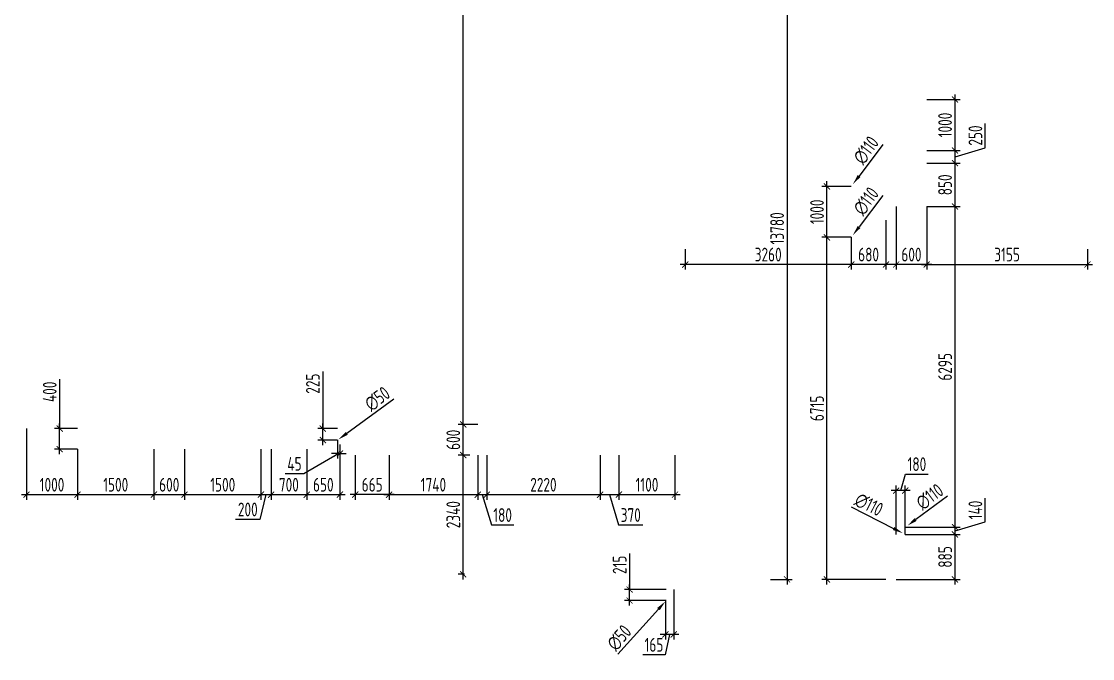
# Model space of a CAD drawing. Header units: millimetres. Extents: x -346952 to 536090, y 55086 to 131231.
# Drawn here: x 329555 to 350575, y 60101 to 72609 of the extents above; entities that cross this region are included whole.
import ezdxf

# ---------------------------------------------------------------- set-up
doc = ezdxf.new("R2010")
doc.units = ezdxf.units.MM
doc.layers.add('РАЗМЕРЫ КРОВЛИ ОВ', color=204, linetype='Continuous')
doc.layers.get('0').off()
doc.styles.add('ISOCPEUR', font='isocpeur.ttf', dxfattribs={"width": 0.7})
doc.dimstyles.new('R_100', dxfattribs={"dimtxt": 270, "dimasz": 120, "dimexe": 100, "dimexo": 0, "dimgap": 60, "dimtad": 1, "dimdec": 0, "dimrnd": 5, "dimzin": 0, "dimdsep": 46, "dimtxsty": 'ISOCPEUR', "dimblk": 'ARCHTICK', "dimcen": 0, "dimdle": 100, "dimclrd": 256, "dimclre": 256, "dimclrt": 256, "dimadec": 0, "dimazin": 0, "dimtfac": 2, "dimtdec": 0, "dimtofl": 0, "dimtmove": 1, "dimatfit": 3, "dimfxl": 1, "dimtvp": 3, "dimtolj": 1, "dimtzin": 0, "dimarcsym": 0})

# ---------------------------------------------------------------- blocks, each defined once
blk = doc.blocks.new('_ArchTick')
at = {"color": 0, "linetype": 'ByBlock', "const_width": 0.15}
blk.add_lwpolyline([(-0.5, -0.5), (0.5, 0.5)], dxfattribs=at)
blk = doc.blocks.new('*D2550')
at = {"layer": 'РАЗМЕРЫ КРОВЛИ ОВ', "lineweight": -2, "transparency": 16777216}
for p, q in [((329655, 64616), (329655, 63219)), ((330655, 64215), (330655, 63219)), ((329555, 63319), (330755, 63319))]:
    blk.add_line(p, q, dxfattribs=at)
at = {"layer": 'РАЗМЕРЫ КРОВЛИ ОВ', "lineweight": -2, "transparency": 16777216, "xscale": 120, "yscale": 120, "zscale": 120, "rotation": 180}
blk.add_blockref('_ArchTick', (329655, 63319), dxfattribs=at)
at = {"layer": 'РАЗМЕРЫ КРОВЛИ ОВ', "lineweight": -2, "transparency": 16777216, "xscale": 120, "yscale": 120, "zscale": 120}
blk.add_blockref('_ArchTick', (330655, 63319), dxfattribs=at)
at = {"layer": 'РАЗМЕРЫ КРОВЛИ ОВ', "transparency": 16777216, "insert": (330155, 63514), "char_height": 270, "attachment_point": 5, "style": 'ISOCPEUR'}
blk.add_mtext('\\A1;1000', dxfattribs=at)
blk = doc.blocks.new('*D2551')
at = {"layer": 'РАЗМЕРЫ КРОВЛИ ОВ', "lineweight": -2, "transparency": 16777216}
for p, q in [((330655, 64215), (330655, 63219)), ((332155, 64215), (332155, 63219)), ((330555, 63319), (332255, 63319))]:
    blk.add_line(p, q, dxfattribs=at)
at = {"layer": 'РАЗМЕРЫ КРОВЛИ ОВ', "lineweight": -2, "transparency": 16777216, "xscale": 120, "yscale": 120, "zscale": 120, "rotation": 180}
blk.add_blockref('_ArchTick', (330655, 63319), dxfattribs=at)
at = {"layer": 'РАЗМЕРЫ КРОВЛИ ОВ', "lineweight": -2, "transparency": 16777216, "xscale": 120, "yscale": 120, "zscale": 120}
blk.add_blockref('_ArchTick', (332155, 63319), dxfattribs=at)
at = {"layer": 'РАЗМЕРЫ КРОВЛИ ОВ', "transparency": 16777216, "insert": (331405, 63514), "char_height": 270, "attachment_point": 5, "style": 'ISOCPEUR'}
blk.add_mtext('\\A1;1500', dxfattribs=at)
blk = doc.blocks.new('*D2552')
at = {"layer": 'РАЗМЕРЫ КРОВЛИ ОВ', "lineweight": -2, "transparency": 16777216}
for p, q in [((332155, 64215), (332155, 63219)), ((332755, 64215), (332755, 63219)), ((332055, 63319), (332855, 63319))]:
    blk.add_line(p, q, dxfattribs=at)
at = {"layer": 'РАЗМЕРЫ КРОВЛИ ОВ', "lineweight": -2, "transparency": 16777216, "xscale": 120, "yscale": 120, "zscale": 120, "rotation": 180}
blk.add_blockref('_ArchTick', (332155, 63319), dxfattribs=at)
at = {"layer": 'РАЗМЕРЫ КРОВЛИ ОВ', "lineweight": -2, "transparency": 16777216, "xscale": 120, "yscale": 120, "zscale": 120}
blk.add_blockref('_ArchTick', (332755, 63319), dxfattribs=at)
at = {"layer": 'РАЗМЕРЫ КРОВЛИ ОВ', "transparency": 16777216, "insert": (332455, 63514), "char_height": 270, "attachment_point": 5, "style": 'ISOCPEUR'}
blk.add_mtext('\\A1;600', dxfattribs=at)
blk = doc.blocks.new('*D2553')
at = {"layer": 'РАЗМЕРЫ КРОВЛИ ОВ', "lineweight": -2, "transparency": 16777216}
for p, q in [((332755, 64215), (332755, 63219)), ((334255, 64215), (334255, 63219)), ((332655, 63319), (334355, 63319))]:
    blk.add_line(p, q, dxfattribs=at)
at = {"layer": 'РАЗМЕРЫ КРОВЛИ ОВ', "lineweight": -2, "transparency": 16777216, "xscale": 120, "yscale": 120, "zscale": 120, "rotation": 180}
blk.add_blockref('_ArchTick', (332755, 63319), dxfattribs=at)
at = {"layer": 'РАЗМЕРЫ КРОВЛИ ОВ', "lineweight": -2, "transparency": 16777216, "xscale": 120, "yscale": 120, "zscale": 120}
blk.add_blockref('_ArchTick', (334255, 63319), dxfattribs=at)
at = {"layer": 'РАЗМЕРЫ КРОВЛИ ОВ', "transparency": 16777216, "insert": (333505, 63514), "char_height": 270, "attachment_point": 5, "style": 'ISOCPEUR'}
blk.add_mtext('\\A1;1500', dxfattribs=at)
blk = doc.blocks.new('*D2554')
at = {"layer": 'РАЗМЕРЫ КРОВЛИ ОВ', "lineweight": -2, "transparency": 16777216}
for p, q in [((334255, 64215), (334255, 63219)), ((334453, 64213), (334453, 63219)), ((334155, 63319), (334553, 63319)), ((334354, 63319), (334236, 62833)), ((334236, 62833), (333757, 62833))]:
    blk.add_line(p, q, dxfattribs=at)
at = {"layer": 'РАЗМЕРЫ КРОВЛИ ОВ', "lineweight": -2, "transparency": 16777216, "xscale": 120, "yscale": 120, "zscale": 120, "rotation": 180}
blk.add_blockref('_ArchTick', (334255, 63319), dxfattribs=at)
at = {"layer": 'РАЗМЕРЫ КРОВЛИ ОВ', "lineweight": -2, "transparency": 16777216, "xscale": 120, "yscale": 120, "zscale": 120}
blk.add_blockref('_ArchTick', (334453, 63319), dxfattribs=at)
at = {"layer": 'РАЗМЕРЫ КРОВЛИ ОВ', "transparency": 16777216, "insert": (333997, 63028), "char_height": 270, "attachment_point": 5, "style": 'ISOCPEUR'}
blk.add_mtext('\\A1;200', dxfattribs=at)
blk = doc.blocks.new('*D2555')
at = {"layer": 'РАЗМЕРЫ КРОВЛИ ОВ', "lineweight": -2, "transparency": 16777216}
for p, q in [((334453, 64213), (334453, 63219)), ((335153, 64215), (335153, 63219)), ((334353, 63319), (335253, 63319))]:
    blk.add_line(p, q, dxfattribs=at)
at = {"layer": 'РАЗМЕРЫ КРОВЛИ ОВ', "lineweight": -2, "transparency": 16777216, "xscale": 120, "yscale": 120, "zscale": 120, "rotation": 180}
blk.add_blockref('_ArchTick', (334453, 63319), dxfattribs=at)
at = {"layer": 'РАЗМЕРЫ КРОВЛИ ОВ', "lineweight": -2, "transparency": 16777216, "xscale": 120, "yscale": 120, "zscale": 120}
blk.add_blockref('_ArchTick', (335153, 63319), dxfattribs=at)
at = {"layer": 'РАЗМЕРЫ КРОВЛИ ОВ', "transparency": 16777216, "insert": (334803, 63514), "char_height": 270, "attachment_point": 5, "style": 'ISOCPEUR'}
blk.add_mtext('\\A1;700', dxfattribs=at)
blk = doc.blocks.new('*D2556')
at = {"layer": 'РАЗМЕРЫ КРОВЛИ ОВ', "lineweight": -2, "transparency": 16777216}
for p, q in [((335153, 64215), (335153, 63219)), ((335805, 64197), (335805, 63219)), ((335053, 63319), (335905, 63319))]:
    blk.add_line(p, q, dxfattribs=at)
at = {"layer": 'РАЗМЕРЫ КРОВЛИ ОВ', "lineweight": -2, "transparency": 16777216, "xscale": 120, "yscale": 120, "zscale": 120, "rotation": 180}
blk.add_blockref('_ArchTick', (335153, 63319), dxfattribs=at)
at = {"layer": 'РАЗМЕРЫ КРОВЛИ ОВ', "lineweight": -2, "transparency": 16777216, "xscale": 120, "yscale": 120, "zscale": 120}
blk.add_blockref('_ArchTick', (335805, 63319), dxfattribs=at)
at = {"layer": 'РАЗМЕРЫ КРОВЛИ ОВ', "transparency": 16777216, "insert": (335479, 63514), "char_height": 270, "attachment_point": 5, "style": 'ISOCPEUR'}
blk.add_mtext('\\A1;650', dxfattribs=at)
blk = doc.blocks.new('*D2557')
at = {"layer": 'РАЗМЕРЫ КРОВЛИ ОВ', "lineweight": -2, "transparency": 16777216}
for p, q in [((330305, 65587), (330305, 64615)), ((330655, 64615), (330205, 64615)), ((330305, 64113), (330305, 64715)), ((330655, 64213), (330205, 64213))]:
    blk.add_line(p, q, dxfattribs=at)
at = {"layer": 'РАЗМЕРЫ КРОВЛИ ОВ', "lineweight": -2, "transparency": 16777216, "xscale": 120, "yscale": 120, "zscale": 120}
for p, rotation in [((330305, 64615), 90), ((330305, 64213), 270)]:
    blk.add_blockref('_ArchTick', p, dxfattribs=dict(at, rotation=rotation))
at = {"layer": 'РАЗМЕРЫ КРОВЛИ ОВ', "transparency": 16777216, "insert": (330110, 65338), "char_height": 270, "attachment_point": 5, "rotation": 90, "style": 'ISOCPEUR'}
blk.add_mtext('\\A1;400', dxfattribs=at)
blk = doc.blocks.new('*D2558')
at = {"layer": 'РАЗМЕРЫ КРОВЛИ ОВ', "lineweight": -2, "transparency": 16777216}
for p, q in [((335469, 65738), (335469, 64616)), ((335758, 64616), (335369, 64616)), ((335469, 64290), (335469, 64716)), ((335758, 64390), (335369, 64390))]:
    blk.add_line(p, q, dxfattribs=at)
at = {"layer": 'РАЗМЕРЫ КРОВЛИ ОВ', "lineweight": -2, "transparency": 16777216, "xscale": 120, "yscale": 120, "zscale": 120}
for p, rotation in [((335469, 64616), 90), ((335469, 64390), 270)]:
    blk.add_blockref('_ArchTick', p, dxfattribs=dict(at, rotation=rotation))
at = {"layer": 'РАЗМЕРЫ КРОВЛИ ОВ', "transparency": 16777216, "insert": (335274, 65498), "char_height": 270, "attachment_point": 5, "rotation": 90, "style": 'ISOCPEUR'}
blk.add_mtext('\\A1;225', dxfattribs=at)
blk = doc.blocks.new('*D2559')
at = {"layer": 'РАЗМЕРЫ КРОВЛИ ОВ', "lineweight": -2, "transparency": 16777216}
for p, q in [((335758, 64390), (335758, 64028)), ((335781, 64128), (335096, 63730)), ((335758, 64128), (335638, 64128)), ((335758, 64128), (335805, 64128)), ((335805, 64303), (335805, 64028)), ((335805, 64128), (335925, 64128)), ((335096, 63730), (334730, 63730))]:
    blk.add_line(p, q, dxfattribs=at)
at = {"layer": 'РАЗМЕРЫ КРОВЛИ ОВ', "lineweight": -2, "transparency": 16777216, "xscale": 120, "yscale": 120, "zscale": 120}
blk.add_blockref('_ArchTick', (335758, 64128), dxfattribs=at)
at = {"layer": 'РАЗМЕРЫ КРОВЛИ ОВ', "lineweight": -2, "transparency": 16777216, "xscale": 120, "yscale": 120, "zscale": 120, "rotation": 180}
blk.add_blockref('_ArchTick', (335805, 64128), dxfattribs=at)
at = {"layer": 'РАЗМЕРЫ КРОВЛИ ОВ', "transparency": 16777216, "insert": (334913, 63925), "char_height": 270, "attachment_point": 5, "style": 'ISOCPEUR'}
blk.add_mtext('\\A1;45', dxfattribs=at)
blk = doc.blocks.new('*D2560')
at = {"layer": 'РАЗМЕРЫ КРОВЛИ ОВ', "lineweight": -2, "transparency": 16777216}
blk.add_line((336864, 65194), (335940, 64522), dxfattribs=at)
at = {"layer": 'РАЗМЕРЫ КРОВЛИ ОВ', "transparency": 16777216}
blk.add_solid([(335920, 64549), (335959, 64495), (335778, 64404)], dxfattribs=at)
at = {"layer": 'РАЗМЕРЫ КРОВЛИ ОВ', "transparency": 16777216, "insert": (336540, 65200), "char_height": 270, "attachment_point": 5, "rotation": 36.0131, "style": 'ISOCPEUR'}
blk.add_mtext('\\A1;∅50', dxfattribs=at)
blk = doc.blocks.new('*D2562')
at = {"layer": 'РАЗМЕРЫ КРОВЛИ ОВ', "lineweight": -2, "transparency": 16777216}
for p, q in [((336105, 64096), (336105, 63219)), ((336769, 64096), (336769, 63219)), ((336869, 63319), (336005, 63319))]:
    blk.add_line(p, q, dxfattribs=at)
at = {"layer": 'РАЗМЕРЫ КРОВЛИ ОВ', "lineweight": -2, "transparency": 16777216, "xscale": 120, "yscale": 120, "zscale": 120, "rotation": 180}
blk.add_blockref('_ArchTick', (336105, 63319), dxfattribs=at)
at = {"layer": 'РАЗМЕРЫ КРОВЛИ ОВ', "lineweight": -2, "transparency": 16777216, "xscale": 120, "yscale": 120, "zscale": 120}
blk.add_blockref('_ArchTick', (336769, 63319), dxfattribs=at)
at = {"layer": 'РАЗМЕРЫ КРОВЛИ ОВ', "transparency": 16777216, "insert": (336437, 63514), "char_height": 270, "attachment_point": 5, "style": 'ISOCPEUR'}
blk.add_mtext('\\A1;665', dxfattribs=at)
blk = doc.blocks.new('*D2563')
at = {"layer": 'РАЗМЕРЫ КРОВЛИ ОВ', "lineweight": -2, "transparency": 16777216}
for p, q in [((336769, 64096), (336769, 63219)), ((338509, 64096), (338509, 63219)), ((336669, 63319), (338609, 63319))]:
    blk.add_line(p, q, dxfattribs=at)
at = {"layer": 'РАЗМЕРЫ КРОВЛИ ОВ', "lineweight": -2, "transparency": 16777216, "xscale": 120, "yscale": 120, "zscale": 120, "rotation": 180}
blk.add_blockref('_ArchTick', (336769, 63319), dxfattribs=at)
at = {"layer": 'РАЗМЕРЫ КРОВЛИ ОВ', "lineweight": -2, "transparency": 16777216, "xscale": 120, "yscale": 120, "zscale": 120}
blk.add_blockref('_ArchTick', (338509, 63319), dxfattribs=at)
at = {"layer": 'РАЗМЕРЫ КРОВЛИ ОВ', "transparency": 16777216, "insert": (337639, 63514), "char_height": 270, "attachment_point": 5, "style": 'ISOCPEUR'}
blk.add_mtext('\\A1;1740', dxfattribs=at)
blk = doc.blocks.new('*D2564')
at = {"layer": 'РАЗМЕРЫ КРОВЛИ ОВ', "lineweight": -2, "transparency": 16777216}
for p, q in [((338509, 64096), (338509, 63219)), ((338687, 64096), (338687, 63219)), ((338409, 63319), (338787, 63319)), ((338598, 63319), (338776, 62724)), ((338776, 62724), (339218, 62724))]:
    blk.add_line(p, q, dxfattribs=at)
at = {"layer": 'РАЗМЕРЫ КРОВЛИ ОВ', "lineweight": -2, "transparency": 16777216, "xscale": 120, "yscale": 120, "zscale": 120, "rotation": 180}
blk.add_blockref('_ArchTick', (338509, 63319), dxfattribs=at)
at = {"layer": 'РАЗМЕРЫ КРОВЛИ ОВ', "lineweight": -2, "transparency": 16777216, "xscale": 120, "yscale": 120, "zscale": 120}
blk.add_blockref('_ArchTick', (338687, 63319), dxfattribs=at)
at = {"layer": 'РАЗМЕРЫ КРОВЛИ ОВ', "transparency": 16777216, "insert": (338997, 62919), "char_height": 270, "attachment_point": 5, "style": 'ISOCPEUR'}
blk.add_mtext('\\A1;180', dxfattribs=at)
blk = doc.blocks.new('*D2565')
at = {"layer": 'РАЗМЕРЫ КРОВЛИ ОВ', "lineweight": -2, "transparency": 16777216}
for p, q in [((338687, 64096), (338687, 63219)), ((340909, 64096), (340909, 63219)), ((338587, 63319), (341009, 63319))]:
    blk.add_line(p, q, dxfattribs=at)
at = {"layer": 'РАЗМЕРЫ КРОВЛИ ОВ', "lineweight": -2, "transparency": 16777216, "xscale": 120, "yscale": 120, "zscale": 120, "rotation": 180}
blk.add_blockref('_ArchTick', (338687, 63319), dxfattribs=at)
at = {"layer": 'РАЗМЕРЫ КРОВЛИ ОВ', "lineweight": -2, "transparency": 16777216, "xscale": 120, "yscale": 120, "zscale": 120}
blk.add_blockref('_ArchTick', (340909, 63319), dxfattribs=at)
at = {"layer": 'РАЗМЕРЫ КРОВЛИ ОВ', "transparency": 16777216, "insert": (339798, 63514), "char_height": 270, "attachment_point": 5, "style": 'ISOCPEUR'}
blk.add_mtext('\\A1;2220', dxfattribs=at)
blk = doc.blocks.new('*D2566')
at = {"layer": 'РАЗМЕРЫ КРОВЛИ ОВ', "lineweight": -2, "transparency": 16777216}
for p, q in [((340909, 64096), (340909, 63219)), ((341280, 64096), (341280, 63219)), ((340809, 63319), (341380, 63319)), ((341094, 63319), (341273, 62724)), ((341273, 62724), (341752, 62724))]:
    blk.add_line(p, q, dxfattribs=at)
at = {"layer": 'РАЗМЕРЫ КРОВЛИ ОВ', "lineweight": -2, "transparency": 16777216, "xscale": 120, "yscale": 120, "zscale": 120, "rotation": 180}
blk.add_blockref('_ArchTick', (340909, 63319), dxfattribs=at)
at = {"layer": 'РАЗМЕРЫ КРОВЛИ ОВ', "lineweight": -2, "transparency": 16777216, "xscale": 120, "yscale": 120, "zscale": 120}
blk.add_blockref('_ArchTick', (341280, 63319), dxfattribs=at)
at = {"layer": 'РАЗМЕРЫ КРОВЛИ ОВ', "transparency": 16777216, "insert": (341512, 62919), "char_height": 270, "attachment_point": 5, "style": 'ISOCPEUR'}
blk.add_mtext('\\A1;370', dxfattribs=at)
blk = doc.blocks.new('*D2567')
at = {"layer": 'РАЗМЕРЫ КРОВЛИ ОВ', "lineweight": -2, "transparency": 16777216}
for p, q in [((341280, 64096), (341280, 63219)), ((342380, 64096), (342380, 63219)), ((341180, 63319), (342480, 63319))]:
    blk.add_line(p, q, dxfattribs=at)
at = {"layer": 'РАЗМЕРЫ КРОВЛИ ОВ', "lineweight": -2, "transparency": 16777216, "xscale": 120, "yscale": 120, "zscale": 120, "rotation": 180}
blk.add_blockref('_ArchTick', (341280, 63319), dxfattribs=at)
at = {"layer": 'РАЗМЕРЫ КРОВЛИ ОВ', "lineweight": -2, "transparency": 16777216, "xscale": 120, "yscale": 120, "zscale": 120}
blk.add_blockref('_ArchTick', (342380, 63319), dxfattribs=at)
at = {"layer": 'РАЗМЕРЫ КРОВЛИ ОВ', "transparency": 16777216, "insert": (341830, 63514), "char_height": 270, "attachment_point": 5, "style": 'ISOCPEUR'}
blk.add_mtext('\\A1;1100', dxfattribs=at)
blk = doc.blocks.new('*D2568')
at = {"layer": 'РАЗМЕРЫ КРОВЛИ ОВ', "lineweight": -2, "transparency": 16777216}
for p, q in [((338225, 61656), (338225, 64196)), ((338353, 64096), (338125, 64096)), ((338249, 61756), (338125, 61756))]:
    blk.add_line(p, q, dxfattribs=at)
at = {"layer": 'РАЗМЕРЫ КРОВЛИ ОВ', "lineweight": -2, "transparency": 16777216, "xscale": 120, "yscale": 120, "zscale": 120}
for p, rotation in [((338225, 64096), 90), ((338225, 61756), 270)]:
    blk.add_blockref('_ArchTick', p, dxfattribs=dict(at, rotation=rotation))
at = {"layer": 'РАЗМЕРЫ КРОВЛИ ОВ', "transparency": 16777216, "insert": (338030, 62926), "char_height": 270, "attachment_point": 5, "rotation": 90, "style": 'ISOCPEUR'}
blk.add_mtext('\\A1;2340', dxfattribs=at)
blk = doc.blocks.new('*D2569')
at = {"layer": 'РАЗМЕРЫ КРОВЛИ ОВ', "lineweight": -2, "transparency": 16777216}
for p, q in [((338225, 63996), (338225, 64796)), ((338509, 64696), (338125, 64696)), ((338353, 64096), (338125, 64096))]:
    blk.add_line(p, q, dxfattribs=at)
at = {"layer": 'РАЗМЕРЫ КРОВЛИ ОВ', "lineweight": -2, "transparency": 16777216, "xscale": 120, "yscale": 120, "zscale": 120}
for p, rotation in [((338225, 64696), 90), ((338225, 64096), 270)]:
    blk.add_blockref('_ArchTick', p, dxfattribs=dict(at, rotation=rotation))
at = {"layer": 'РАЗМЕРЫ КРОВЛИ ОВ', "transparency": 16777216, "insert": (338030, 64396), "char_height": 270, "attachment_point": 5, "rotation": 90, "style": 'ISOCPEUR'}
blk.add_mtext('\\A1;600', dxfattribs=at)
blk = doc.blocks.new('*D2570')
at = {"layer": 'РАЗМЕРЫ КРОВЛИ ОВ', "lineweight": -2, "transparency": 16777216}
for p, q in [((338355, 82033), (338125, 82033)), ((338225, 64596), (338225, 82133)), ((338509, 64696), (338125, 64696))]:
    blk.add_line(p, q, dxfattribs=at)
at = {"layer": 'РАЗМЕРЫ КРОВЛИ ОВ', "lineweight": -2, "transparency": 16777216, "xscale": 120, "yscale": 120, "zscale": 120}
for p, rotation in [((338225, 82033), 90), ((338225, 64696), 270)]:
    blk.add_blockref('_ArchTick', p, dxfattribs=dict(at, rotation=rotation))
at = {"layer": 'РАЗМЕРЫ КРОВЛИ ОВ', "transparency": 16777216, "insert": (338030, 73365), "char_height": 270, "attachment_point": 5, "rotation": 90, "style": 'ISOCPEUR'}
blk.add_mtext('\\A1;17340', dxfattribs=at)
blk = doc.blocks.new('*D2580')
at = {"layer": 'РАЗМЕРЫ КРОВЛИ ОВ', "lineweight": -2, "transparency": 16777216}
for p, q in [((346898, 62539), (347975, 62539)), ((347875, 61556), (347875, 62639)), ((346720, 61656), (347975, 61656))]:
    blk.add_line(p, q, dxfattribs=at)
at = {"layer": 'РАЗМЕРЫ КРОВЛИ ОВ', "lineweight": -2, "transparency": 16777216, "xscale": 120, "yscale": 120, "zscale": 120}
for p, rotation in [((347875, 62539), 90), ((347875, 61656), 270)]:
    blk.add_blockref('_ArchTick', p, dxfattribs=dict(at, rotation=rotation))
at = {"layer": 'РАЗМЕРЫ КРОВЛИ ОВ', "transparency": 16777216, "insert": (347680, 62097), "char_height": 270, "attachment_point": 5, "rotation": 90, "style": 'ISOCPEUR'}
blk.add_mtext('\\A1;885', dxfattribs=at)
blk = doc.blocks.new('*D2581')
at = {"layer": 'РАЗМЕРЫ КРОВЛИ ОВ', "lineweight": -2, "transparency": 16777216}
for p, q in [((348470, 62788), (348470, 63248)), ((346898, 62679), (347975, 62679)), ((347875, 62609), (348470, 62788)), ((347875, 62439), (347875, 62779)), ((346898, 62539), (347975, 62539))]:
    blk.add_line(p, q, dxfattribs=at)
at = {"layer": 'РАЗМЕРЫ КРОВЛИ ОВ', "lineweight": -2, "transparency": 16777216, "xscale": 120, "yscale": 120, "zscale": 120}
for p, rotation in [((347875, 62679), 90), ((347875, 62539), 270)]:
    blk.add_blockref('_ArchTick', p, dxfattribs=dict(at, rotation=rotation))
at = {"layer": 'РАЗМЕРЫ КРОВЛИ ОВ', "transparency": 16777216, "insert": (348275, 63018), "char_height": 270, "attachment_point": 5, "rotation": 90, "style": 'ISOCPEUR'}
blk.add_mtext('\\A1;140', dxfattribs=at)
blk = doc.blocks.new('*D2582')
at = {"layer": 'РАЗМЕРЫ КРОВЛИ ОВ', "lineweight": -2, "transparency": 16777216}
for p, q in [((347320, 68976), (347975, 68976)), ((347875, 62579), (347875, 69076)), ((346898, 62679), (347975, 62679))]:
    blk.add_line(p, q, dxfattribs=at)
at = {"layer": 'РАЗМЕРЫ КРОВЛИ ОВ', "lineweight": -2, "transparency": 16777216, "xscale": 120, "yscale": 120, "zscale": 120}
for p, rotation in [((347875, 68976), 90), ((347875, 62679), 270)]:
    blk.add_blockref('_ArchTick', p, dxfattribs=dict(at, rotation=rotation))
at = {"layer": 'РАЗМЕРЫ КРОВЛИ ОВ', "transparency": 16777216, "insert": (347680, 65828), "char_height": 270, "attachment_point": 5, "rotation": 90, "style": 'ISOCPEUR'}
blk.add_mtext('\\A1;6295', dxfattribs=at)
blk = doc.blocks.new('*D2583')
at = {"layer": 'РАЗМЕРЫ КРОВЛИ ОВ', "lineweight": -2, "transparency": 16777216}
for p, q in [((347320, 69826), (347975, 69826)), ((347875, 68876), (347875, 69926)), ((347320, 68976), (347975, 68976))]:
    blk.add_line(p, q, dxfattribs=at)
at = {"layer": 'РАЗМЕРЫ КРОВЛИ ОВ', "lineweight": -2, "transparency": 16777216, "xscale": 120, "yscale": 120, "zscale": 120}
for p, rotation in [((347875, 69826), 90), ((347875, 68976), 270)]:
    blk.add_blockref('_ArchTick', p, dxfattribs=dict(at, rotation=rotation))
at = {"layer": 'РАЗМЕРЫ КРОВЛИ ОВ', "transparency": 16777216, "insert": (347680, 69401), "char_height": 270, "attachment_point": 5, "rotation": 90, "style": 'ISOCPEUR'}
blk.add_mtext('\\A1;850', dxfattribs=at)
blk = doc.blocks.new('*D2584')
at = {"layer": 'РАЗМЕРЫ КРОВЛИ ОВ', "lineweight": -2, "transparency": 16777216}
for p, q in [((348470, 70129), (348470, 70608)), ((347319, 70076), (347975, 70076)), ((347875, 69726), (347875, 70176)), ((347875, 69951), (348470, 70129)), ((347320, 69826), (347975, 69826))]:
    blk.add_line(p, q, dxfattribs=at)
at = {"layer": 'РАЗМЕРЫ КРОВЛИ ОВ', "lineweight": -2, "transparency": 16777216, "xscale": 120, "yscale": 120, "zscale": 120}
for p, rotation in [((347875, 70076), 90), ((347875, 69826), 270)]:
    blk.add_blockref('_ArchTick', p, dxfattribs=dict(at, rotation=rotation))
at = {"layer": 'РАЗМЕРЫ КРОВЛИ ОВ', "transparency": 16777216, "insert": (348275, 70369), "char_height": 270, "attachment_point": 5, "rotation": 90, "style": 'ISOCPEUR'}
blk.add_mtext('\\A1;250', dxfattribs=at)
blk = doc.blocks.new('*D2585')
at = {"layer": 'РАЗМЕРЫ КРОВЛИ ОВ', "lineweight": -2, "transparency": 16777216}
for p, q in [((347319, 71076), (347975, 71076)), ((347875, 69976), (347875, 71176)), ((347319, 70076), (347975, 70076))]:
    blk.add_line(p, q, dxfattribs=at)
at = {"layer": 'РАЗМЕРЫ КРОВЛИ ОВ', "lineweight": -2, "transparency": 16777216, "xscale": 120, "yscale": 120, "zscale": 120}
for p, rotation in [((347875, 71076), 90), ((347875, 70076), 270)]:
    blk.add_blockref('_ArchTick', p, dxfattribs=dict(at, rotation=rotation))
at = {"layer": 'РАЗМЕРЫ КРОВЛИ ОВ', "transparency": 16777216, "insert": (347680, 70576), "char_height": 270, "attachment_point": 5, "rotation": 90, "style": 'ISOCPEUR'}
blk.add_mtext('\\A1;1000', dxfattribs=at)
blk = doc.blocks.new('*D2586')
at = {"layer": 'РАЗМЕРЫ КРОВЛИ ОВ', "lineweight": -2, "transparency": 16777216}
for p, q in [((346720, 68976), (346720, 67737)), ((347320, 68976), (347320, 67737)), ((347420, 67837), (346620, 67837))]:
    blk.add_line(p, q, dxfattribs=at)
at = {"layer": 'РАЗМЕРЫ КРОВЛИ ОВ', "lineweight": -2, "transparency": 16777216, "xscale": 120, "yscale": 120, "zscale": 120, "rotation": 180}
blk.add_blockref('_ArchTick', (346720, 67837), dxfattribs=at)
at = {"layer": 'РАЗМЕРЫ КРОВЛИ ОВ', "lineweight": -2, "transparency": 16777216, "xscale": 120, "yscale": 120, "zscale": 120}
blk.add_blockref('_ArchTick', (347320, 67837), dxfattribs=at)
at = {"layer": 'РАЗМЕРЫ КРОВЛИ ОВ', "transparency": 16777216, "insert": (347020, 68032), "char_height": 270, "attachment_point": 5, "style": 'ISOCPEUR'}
blk.add_mtext('\\A1;600', dxfattribs=at)
blk = doc.blocks.new('*D2587')
at = {"layer": 'РАЗМЕРЫ КРОВЛИ ОВ', "lineweight": -2, "transparency": 16777216}
for p, q in [((345839, 68371), (345262, 68371)), ((345362, 61556), (345362, 68471)), ((346520, 61656), (345262, 61656))]:
    blk.add_line(p, q, dxfattribs=at)
at = {"layer": 'РАЗМЕРЫ КРОВЛИ ОВ', "lineweight": -2, "transparency": 16777216, "xscale": 120, "yscale": 120, "zscale": 120}
for p, rotation in [((345362, 68371), 90), ((345362, 61656), 270)]:
    blk.add_blockref('_ArchTick', p, dxfattribs=dict(at, rotation=rotation))
at = {"layer": 'РАЗМЕРЫ КРОВЛИ ОВ', "transparency": 16777216, "insert": (345167, 65013), "char_height": 270, "attachment_point": 5, "rotation": 90, "style": 'ISOCPEUR'}
blk.add_mtext('\\A1;6715', dxfattribs=at)
blk = doc.blocks.new('*D2588')
at = {"layer": 'РАЗМЕРЫ КРОВЛИ ОВ', "lineweight": -2, "transparency": 16777216}
for p, q in [((345839, 69371), (345262, 69371)), ((345362, 68271), (345362, 69471)), ((345839, 68371), (345262, 68371))]:
    blk.add_line(p, q, dxfattribs=at)
at = {"layer": 'РАЗМЕРЫ КРОВЛИ ОВ', "lineweight": -2, "transparency": 16777216, "xscale": 120, "yscale": 120, "zscale": 120}
for p, rotation in [((345362, 69371), 90), ((345362, 68371), 270)]:
    blk.add_blockref('_ArchTick', p, dxfattribs=dict(at, rotation=rotation))
at = {"layer": 'РАЗМЕРЫ КРОВЛИ ОВ', "transparency": 16777216, "insert": (345167, 68871), "char_height": 270, "attachment_point": 5, "rotation": 90, "style": 'ISOCPEUR'}
blk.add_mtext('\\A1;1000', dxfattribs=at)
blk = doc.blocks.new('*D2589')
at = {"layer": 'РАЗМЕРЫ КРОВЛИ ОВ', "lineweight": -2, "transparency": 16777216}
for p, q in [((346520, 68707), (346520, 67737)), ((345839, 68371), (345839, 67737)), ((346620, 67837), (345739, 67837))]:
    blk.add_line(p, q, dxfattribs=at)
at = {"layer": 'РАЗМЕРЫ КРОВЛИ ОВ', "lineweight": -2, "transparency": 16777216, "xscale": 120, "yscale": 120, "zscale": 120, "rotation": 180}
blk.add_blockref('_ArchTick', (345839, 67837), dxfattribs=at)
at = {"layer": 'РАЗМЕРЫ КРОВЛИ ОВ', "lineweight": -2, "transparency": 16777216, "xscale": 120, "yscale": 120, "zscale": 120}
blk.add_blockref('_ArchTick', (346520, 67837), dxfattribs=at)
at = {"layer": 'РАЗМЕРЫ КРОВЛИ ОВ', "transparency": 16777216, "insert": (346179, 68032), "char_height": 270, "attachment_point": 5, "style": 'ISOCPEUR'}
blk.add_mtext('\\A1;680', dxfattribs=at)
blk = doc.blocks.new('*D2590')
at = {"layer": 'РАЗМЕРЫ КРОВЛИ ОВ', "lineweight": -2, "transparency": 16777216}
for p, q in [((345839, 68371), (345839, 67737)), ((342580, 68136), (342580, 67737)), ((345939, 67837), (342480, 67837))]:
    blk.add_line(p, q, dxfattribs=at)
at = {"layer": 'РАЗМЕРЫ КРОВЛИ ОВ', "lineweight": -2, "transparency": 16777216, "xscale": 120, "yscale": 120, "zscale": 120, "rotation": 180}
blk.add_blockref('_ArchTick', (342580, 67837), dxfattribs=at)
at = {"layer": 'РАЗМЕРЫ КРОВЛИ ОВ', "lineweight": -2, "transparency": 16777216, "xscale": 120, "yscale": 120, "zscale": 120}
blk.add_blockref('_ArchTick', (345839, 67837), dxfattribs=at)
at = {"layer": 'РАЗМЕРЫ КРОВЛИ ОВ', "transparency": 16777216, "insert": (344209, 68032), "char_height": 270, "attachment_point": 5, "style": 'ISOCPEUR'}
blk.add_mtext('\\A1;3260', dxfattribs=at)
blk = doc.blocks.new('*D2591')
at = {"layer": 'РАЗМЕРЫ КРОВЛИ ОВ', "lineweight": -2, "transparency": 16777216}
for p, q in [((347320, 68976), (347320, 67737)), ((350475, 68136), (350475, 67737)), ((347220, 67837), (350575, 67837))]:
    blk.add_line(p, q, dxfattribs=at)
at = {"layer": 'РАЗМЕРЫ КРОВЛИ ОВ', "lineweight": -2, "transparency": 16777216, "xscale": 120, "yscale": 120, "zscale": 120, "rotation": 180}
blk.add_blockref('_ArchTick', (347320, 67837), dxfattribs=at)
at = {"layer": 'РАЗМЕРЫ КРОВЛИ ОВ', "lineweight": -2, "transparency": 16777216, "xscale": 120, "yscale": 120, "zscale": 120}
blk.add_blockref('_ArchTick', (350475, 67837), dxfattribs=at)
at = {"layer": 'РАЗМЕРЫ КРОВЛИ ОВ', "transparency": 16777216, "insert": (348897, 68032), "char_height": 270, "attachment_point": 5, "style": 'ISOCPEUR'}
blk.add_mtext('\\A1;3155', dxfattribs=at)
blk = doc.blocks.new('*D2594')
at = {"layer": 'РАЗМЕРЫ КРОВЛИ ОВ', "lineweight": -2, "transparency": 16777216}
for p, q in [((344579, 75536), (344579, 61556)), ((343830, 75436), (344679, 75436)), ((344254, 61656), (344679, 61656))]:
    blk.add_line(p, q, dxfattribs=at)
at = {"layer": 'РАЗМЕРЫ КРОВЛИ ОВ', "lineweight": -2, "transparency": 16777216, "xscale": 120, "yscale": 120, "zscale": 120}
for p, rotation in [((344579, 75436), 90), ((344579, 61656), 270)]:
    blk.add_blockref('_ArchTick', p, dxfattribs=dict(at, rotation=rotation))
at = {"layer": 'РАЗМЕРЫ КРОВЛИ ОВ', "transparency": 16777216, "insert": (344384, 68546), "char_height": 270, "attachment_point": 5, "rotation": 90, "style": 'ISOCPEUR'}
blk.add_mtext('\\A1;13780', dxfattribs=at)
blk = doc.blocks.new('*D2595')
at = {"layer": 'РАЗМЕРЫ КРОВЛИ ОВ', "lineweight": -2, "transparency": 16777216}
blk.add_line((346459, 70191), (345993, 69574), dxfattribs=at)
at = {"layer": 'РАЗМЕРЫ КРОВЛИ ОВ', "transparency": 16777216}
blk.add_solid([(345966, 69594), (346019, 69554), (345872, 69415)], dxfattribs=at)
at = {"layer": 'РАЗМЕРЫ КРОВЛИ ОВ', "transparency": 16777216, "insert": (346131, 70080), "char_height": 270, "attachment_point": 5, "rotation": 52.8947, "style": 'ISOCPEUR'}
blk.add_mtext('\\A1;∅110', dxfattribs=at)
blk = doc.blocks.new('*D2596')
at = {"layer": 'РАЗМЕРЫ КРОВЛИ ОВ', "lineweight": -2, "transparency": 16777216}
blk.add_line((346459, 69191), (345993, 68574), dxfattribs=at)
at = {"layer": 'РАЗМЕРЫ КРОВЛИ ОВ', "transparency": 16777216}
blk.add_solid([(345966, 68594), (346019, 68554), (345872, 68415)], dxfattribs=at)
at = {"layer": 'РАЗМЕРЫ КРОВЛИ ОВ', "transparency": 16777216, "insert": (346131, 69080), "char_height": 270, "attachment_point": 5, "rotation": 52.8947, "style": 'ISOCPEUR'}
blk.add_mtext('\\A1;∅110', dxfattribs=at)
blk = doc.blocks.new('*D2733')
at = {"layer": 'РАЗМЕРЫ КРОВЛИ ОВ', "lineweight": -2, "transparency": 16777216}
for p, q in [((342355, 61456), (342355, 60476)), ((342191, 61240), (342191, 60476)), ((342455, 60576), (342091, 60576)), ((342273, 60576), (342188, 60176)), ((342188, 60176), (341746, 60176))]:
    blk.add_line(p, q, dxfattribs=at)
at = {"layer": 'РАЗМЕРЫ КРОВЛИ ОВ', "lineweight": -2, "transparency": 16777216, "xscale": 120, "yscale": 120, "zscale": 120, "rotation": 180}
blk.add_blockref('_ArchTick', (342191, 60576), dxfattribs=at)
at = {"layer": 'РАЗМЕРЫ КРОВЛИ ОВ', "lineweight": -2, "transparency": 16777216, "xscale": 120, "yscale": 120, "zscale": 120}
blk.add_blockref('_ArchTick', (342355, 60576), dxfattribs=at)
at = {"layer": 'РАЗМЕРЫ КРОВЛИ ОВ', "transparency": 16777216, "insert": (341967, 60371), "char_height": 270, "attachment_point": 5, "style": 'ISOCPEUR'}
blk.add_mtext('\\A1;165', dxfattribs=at)
blk = doc.blocks.new('*D2734')
at = {"layer": 'РАЗМЕРЫ КРОВЛИ ОВ', "lineweight": -2, "transparency": 16777216}
for p, q in [((341489, 62163), (341489, 61456)), ((342206, 61456), (341389, 61456)), ((341489, 61140), (341489, 61556)), ((342206, 61240), (341389, 61240))]:
    blk.add_line(p, q, dxfattribs=at)
at = {"layer": 'РАЗМЕРЫ КРОВЛИ ОВ', "lineweight": -2, "transparency": 16777216, "xscale": 120, "yscale": 120, "zscale": 120}
for p, rotation in [((341489, 61456), 90), ((341489, 61240), 270)]:
    blk.add_blockref('_ArchTick', p, dxfattribs=dict(at, rotation=rotation))
at = {"layer": 'РАЗМЕРЫ КРОВЛИ ОВ', "transparency": 16777216, "insert": (341294, 61942), "char_height": 270, "attachment_point": 5, "rotation": 90, "style": 'ISOCPEUR'}
blk.add_mtext('\\A1;215', dxfattribs=at)
blk = doc.blocks.new('*D2735')
at = {"layer": 'РАЗМЕРЫ КРОВЛИ ОВ', "lineweight": -2, "transparency": 16777216}
blk.add_line((341259, 60186), (342056, 61073), dxfattribs=at)
at = {"layer": 'РАЗМЕРЫ КРОВЛИ ОВ', "transparency": 16777216}
blk.add_solid([(342031, 61095), (342081, 61051), (342190, 61222)], dxfattribs=at)
at = {"layer": 'РАЗМЕРЫ КРОВЛИ ОВ', "transparency": 16777216, "insert": (341287, 60509), "char_height": 270, "attachment_point": 5, "rotation": 48.0625, "style": 'ISOCPEUR'}
blk.add_mtext('\\A1;∅50', dxfattribs=at)
blk = doc.blocks.new('*D2736')
at = {"layer": 'РАЗМЕРЫ КРОВЛИ ОВ', "lineweight": -2, "transparency": 16777216}
for p, q in [((346809, 63398), (346906, 63723)), ((346906, 63723), (347348, 63723)), ((346720, 62539), (346720, 63498)), ((346898, 62539), (346898, 63498)), ((346998, 63398), (346620, 63398))]:
    blk.add_line(p, q, dxfattribs=at)
at = {"layer": 'РАЗМЕРЫ КРОВЛИ ОВ', "lineweight": -2, "transparency": 16777216, "xscale": 120, "yscale": 120, "zscale": 120, "rotation": 180}
blk.add_blockref('_ArchTick', (346720, 63398), dxfattribs=at)
at = {"layer": 'РАЗМЕРЫ КРОВЛИ ОВ', "lineweight": -2, "transparency": 16777216, "xscale": 120, "yscale": 120, "zscale": 120}
blk.add_blockref('_ArchTick', (346898, 63398), dxfattribs=at)
at = {"layer": 'РАЗМЕРЫ КРОВЛИ ОВ', "transparency": 16777216, "insert": (347127, 63918), "char_height": 270, "attachment_point": 5, "style": 'ISOCPEUR'}
blk.add_mtext('\\A1;180', dxfattribs=at)
blk = doc.blocks.new('*D2737')
at = {"layer": 'РАЗМЕРЫ КРОВЛИ ОВ', "lineweight": -2, "transparency": 16777216}
blk.add_line((347727, 63289), (347104, 62830), dxfattribs=at)
at = {"layer": 'РАЗМЕРЫ КРОВЛИ ОВ', "transparency": 16777216}
blk.add_solid([(347084, 62857), (347123, 62804), (346943, 62712)], dxfattribs=at)
at = {"layer": 'РАЗМЕРЫ КРОВЛИ ОВ', "transparency": 16777216, "insert": (347380, 63276), "char_height": 270, "attachment_point": 5, "rotation": 36.3141, "style": 'ISOCPEUR'}
blk.add_mtext('\\A1;∅110', dxfattribs=at)
blk = doc.blocks.new('*D2738')
at = {"layer": 'РАЗМЕРЫ КРОВЛИ ОВ', "lineweight": -2, "transparency": 16777216}
blk.add_line((345840, 63078), (346671, 62655), dxfattribs=at)
at = {"layer": 'РАЗМЕРЫ КРОВЛИ ОВ', "transparency": 16777216}
blk.add_solid([(346686, 62685), (346656, 62625), (346849, 62564)], dxfattribs=at)
at = {"layer": 'РАЗМЕРЫ КРОВЛИ ОВ', "transparency": 16777216, "insert": (346184, 63122), "char_height": 270, "attachment_point": 5, "rotation": 333.0076, "style": 'ISOCPEUR'}
blk.add_mtext('\\A1;∅110', dxfattribs=at)

msp = doc.modelspace()

# ---------------------------------------------------------------- dimensions: what is measured, and where the dimension line sits
at = {"layer": 'РАЗМЕРЫ КРОВЛИ ОВ'}
for base, p1, p2, picture, middle in [((338225, 82033.4), (338508.5, 64695.7), (338354.6, 82033.4), '*D2570', (338030, 73364.5)), ((344578.8, 61655.7), (343829.7, 75435.8), (344254.4, 61655.7), '*D2594', (344383.8, 68545.7)), ((347875.3, 71076), (347319.5, 70075.7), (347319.5, 71076), '*D2585', (347680.3, 70575.9)), ((347875.3, 70075.7), (347319.6, 69825.7), (347319.5, 70075.7), '*D2584', (348275.3, 70189.2)), ((347875.3, 69825.7), (347319.6, 68975.7), (347319.6, 69825.7), '*D2583', (347680.3, 69400.7)), ((345362.4, 69370.7), (345838.9, 68370.7), (345838.9, 69370.7), '*D2588', (345167.4, 68870.7)), ((347875.3, 68975.7), (346898.2, 62679.4), (347319.6, 68975.7), '*D2582', (347680.3, 65827.5)), ((345362.4, 68370.7), (346519.6, 61655.7), (345838.9, 68370.7), '*D2587', (345167.4, 65013.2)), ((338225, 64695.7), (338353.2, 64095.7), (338508.5, 64695.7), '*D2569', (338030, 64395.7)), ((338225, 64095.7), (338249.4, 61755.7), (338353.2, 64095.7), '*D2568', (338030, 62925.7)), ((347875.3, 62679.4), (346898.2, 62539.1), (346898.2, 62679.4), '*D2581', (348275.3, 62847.8)), ((347875.3, 62539.1), (346719.6, 61655.7), (346898.2, 62539.1), '*D2580', (347680.3, 62097.4))]:
    dim = msp.add_linear_dim(base=base, p1=p1, p2=p2, angle=90, dimstyle='R_100', override={"dimpost": '\\X'}, dxfattribs=at)
    dim.commit()
    dim.dimension.update_dxf_attribs({"geometry": picture, "text_midpoint": middle})
for p1, p2, picture, middle in [((345805.7, 69326.8), (345872.1, 69414.5), '*D2595', (346130.9, 70079.9)), ((345805.7, 68326.8), (345872.1, 68414.5), '*D2596', (346130.9, 69079.9)), ((346853.9, 62646.8), (346942.5, 62712), '*D2737', (347380.5, 63275.8))]:
    dim = msp.add_diameter_dim_2p(p1=p1, p2=p2, dimstyle='R_100', override={"dimasz": 200, "dimpost": '\\X', "dimblk1": 'ArchTick', "dimsah": 1}, dxfattribs=at)
    dim.commit()
    dim.dimension.update_dxf_attribs({"geometry": picture, "text_midpoint": middle})
for base, p1, p2, picture, middle in [((346719.6, 67836.6), (347319.6, 68975.7), (346719.6, 68975.7), '*D2586', (347019.6, 68031.6)), ((350474.6, 67836.6), (347319.6, 68975.7), (350474.6, 68136.3), '*D2591', (348897.1, 68031.6)), ((345838.9, 67836.6), (346519.6, 68706.6), (345838.9, 68370.7), '*D2589', (346179.3, 68031.6)), ((342579.6, 67836.6), (345838.9, 68370.7), (342579.6, 68136.3), '*D2590', (344209.3, 68031.6)), ((330654.9, 63319.1), (329654.6, 64615.7), (330654.9, 64214.6), '*D2550', (330154.8, 63514.1)), ((332154.6, 63319.1), (330654.9, 64214.6), (332154.6, 64214.6), '*D2551', (331404.8, 63514.1)), ((332754.6, 63319.1), (332154.6, 64214.6), (332754.6, 64214.6), '*D2552', (332454.6, 63514.1)), ((334254.6, 63319.1), (332754.6, 64214.6), (334254.6, 64214.6), '*D2553', (333504.6, 63514.1)), ((335153.2, 63319.1), (334453.2, 64213.4), (335153.2, 64214.6), '*D2555', (334803.2, 63514.1)), ((335804.6, 63319.1), (335153.2, 64214.6), (335804.6, 64197.3), '*D2556', (335478.9, 63514.1)), ((336104.6, 63319.1), (336768.6, 64095.7), (336104.6, 64095.7), '*D2562', (336436.6, 63514.1)), ((338508.5, 63319.1), (336768.6, 64095.7), (338508.5, 64095.7), '*D2563', (337638.6, 63514.1)), ((338687.4, 63319.1), (338508.5, 64095.7), (338687.4, 64095.7), '*D2564', (338836.5, 62919.1)), ((340908.5, 63319.1), (338687.4, 64095.7), (340908.5, 64095.7), '*D2565', (339798, 63514.1)), ((341279.6, 63319.1), (340908.5, 64095.7), (341279.6, 64095.7), '*D2566', (341332.6, 62919.1)), ((342379.6, 63319.1), (341279.6, 64095.7), (342379.6, 64095.7), '*D2567', (341829.6, 63514.1)), ((346719.6, 63397.9), (346898.2, 62539.1), (346719.6, 62539.1), '*D2736', (346966.4, 63917.9))]:
    dim = msp.add_linear_dim(base=base, p1=p1, p2=p2, dimstyle='R_100', override={"dimpost": '\\X'}, dxfattribs=at)
    dim.commit()
    dim.dimension.update_dxf_attribs({"geometry": picture, "text_midpoint": middle})
for base, p1, p2, picture, middle in [((335468.9, 64615.7), (335757.7, 64389.7), (335757.7, 64615.7), '*D2558', (335278.9, 65498.5)), ((330305.3, 64614.6), (330654.6, 64213.4), (330654.6, 64614.6), '*D2557', (330423.9, 65338)), ((341489.4391, 61455.6825), (342206.4344, 61240.2232), (342206.4344, 61455.6825), '*D2734', (341548.0918, 61942.3562))]:
    dim = msp.add_linear_dim(base=base, p1=p1, p2=p2, angle=90, dimstyle='R_100', override={"dimpost": '\\X'}, dxfattribs=at)
    dim.commit()
    dim.dimension.update_dxf_attribs({"geometry": picture, "text_midpoint": middle, "dimtype": 160})
for p1, p2, picture, middle in [((335737.4, 64375), (335777.9, 64404.4), '*D2560', (336654.9, 65041.8)), ((346947.2, 62514.1), (346849.2, 62564.1), '*D2738', (346095.7, 62947.9)), ((342223.1, 61258.8), (342189.7, 61221.6), '*D2735', (341432.1, 60378.3))]:
    dim = msp.add_diameter_dim_2p(p1=p1, p2=p2, dimstyle='R_100', override={"dimasz": 200, "dimpost": '\\X', "dimblk1": 'ArchTick', "dimsah": 1}, dxfattribs=at)
    dim.commit()
    dim.dimension.update_dxf_attribs({"geometry": picture, "text_midpoint": middle, "dimtype": 163})
for base, p1, p2, picture, middle in [((335804.6, 64127.9), (335757.7, 64389.7), (335804.6, 64303.3), '*D2559', (335036.1, 63729.9)), ((334453.2, 63319.1), (334254.6, 64214.6), (334453.2, 64213.4), '*D2554', (334176.2, 62833.1)), ((342190.9, 60576.1), (342354.6, 61455.7), (342190.9, 61240.5), '*D2733', (342127.5, 60176.1))]:
    dim = msp.add_linear_dim(base=base, p1=p1, p2=p2, dimstyle='R_100', override={"dimpost": '\\X'}, dxfattribs=at)
    dim.commit()
    dim.dimension.update_dxf_attribs({"geometry": picture, "text_midpoint": middle, "dimtype": 160})

doc.saveas('drawing.dxf')
